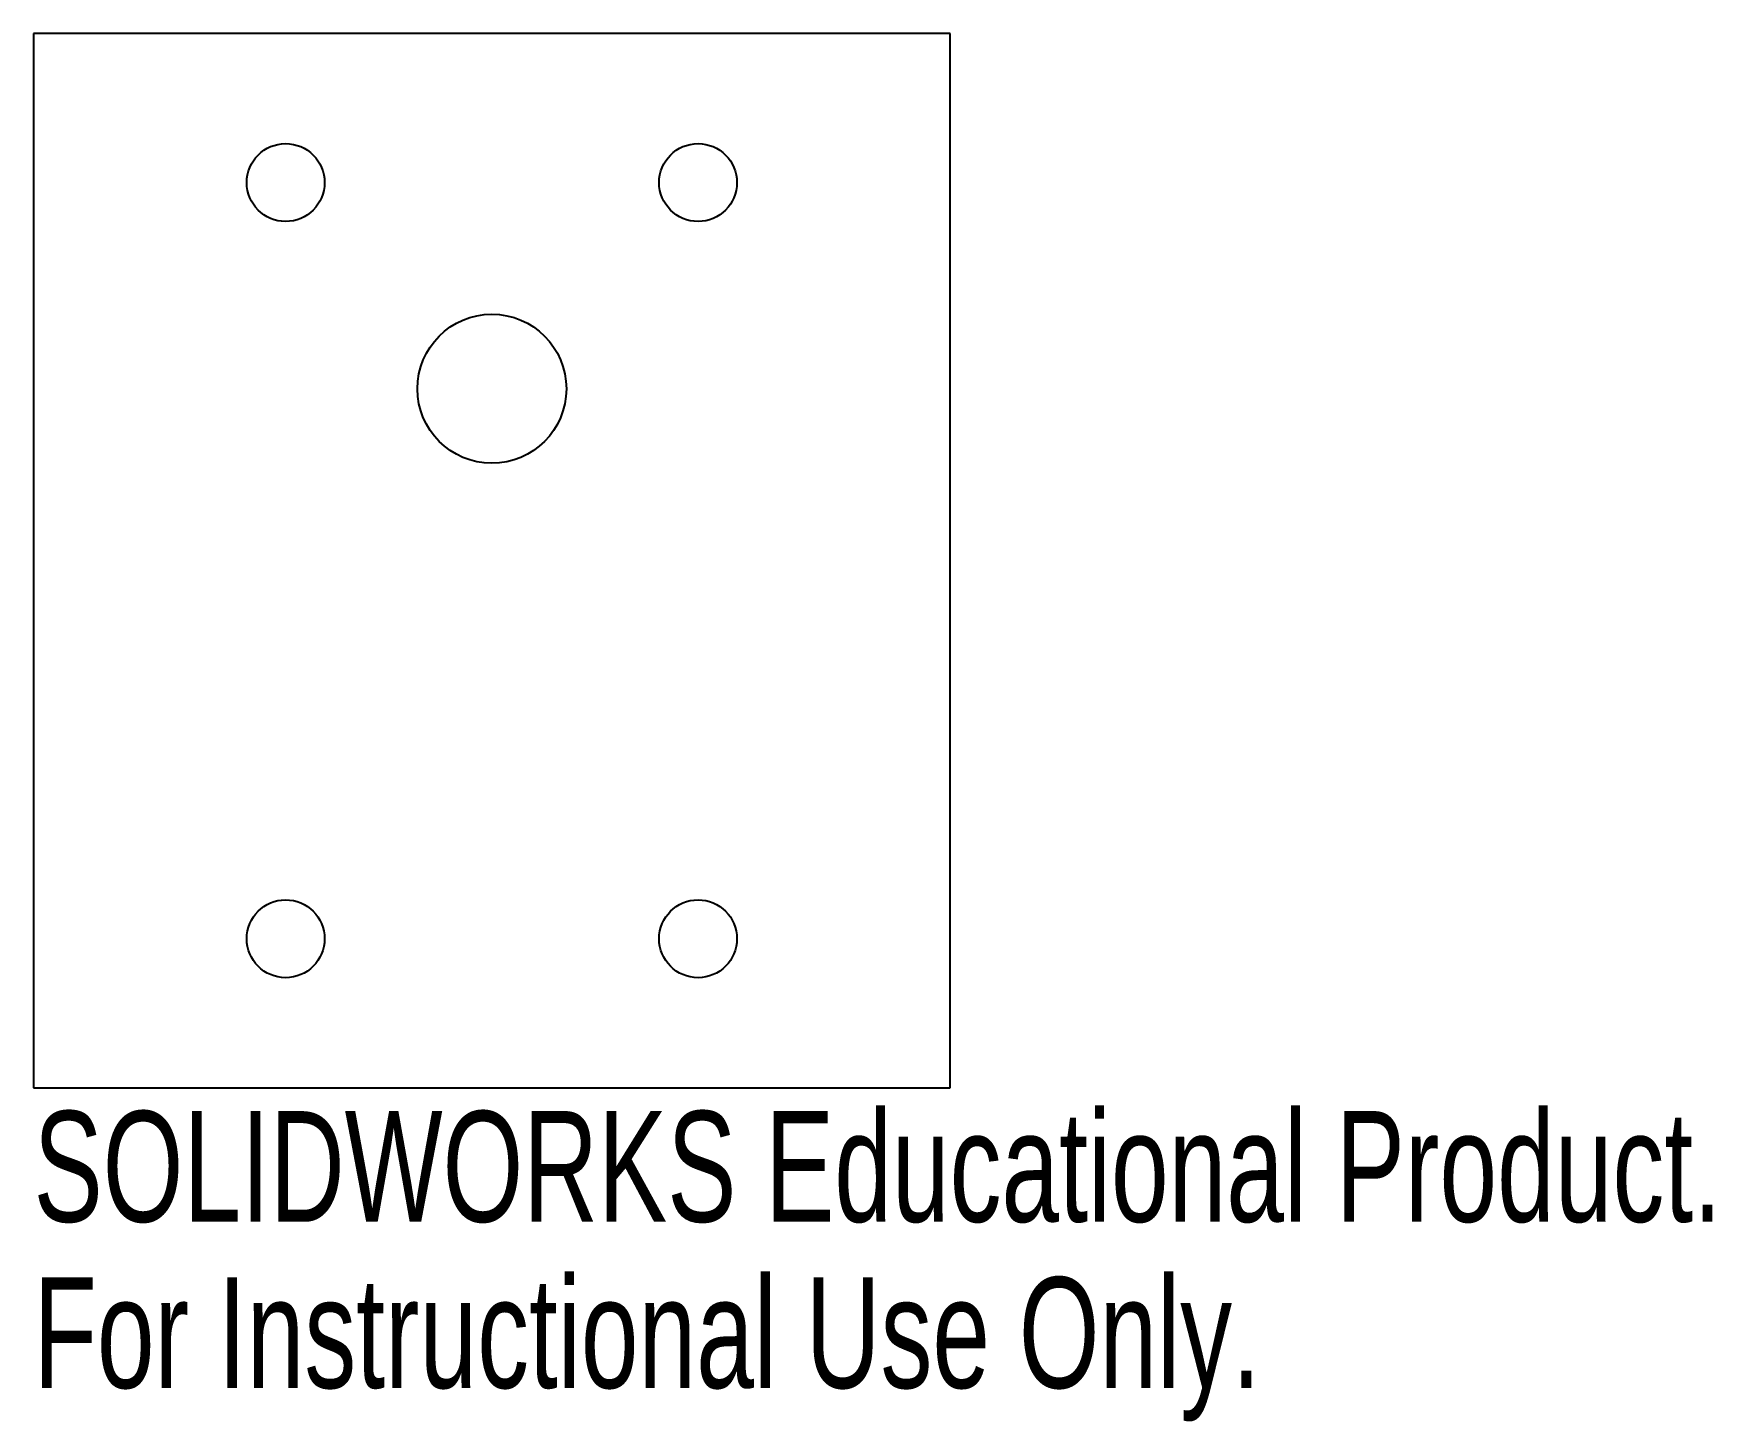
# Model space of a CAD drawing. Header units: inches. Extents: x 0 to 2.88, y -0.57 to 1.81.
import ezdxf

# ---------------------------------------------------------------- set-up
doc = ezdxf.new("R2010")
doc.units = ezdxf.units.IN
doc.header["$MEASUREMENT"] = 0
doc.styles.add('SLDTEXTSTYLE0', font='TXT', dxfattribs={"width": 0.7})

msp = doc.modelspace()

# ---------------------------------------------------------------- linework, layer by layer
at = {"color": 7, "linetype": 'Continuous', "lineweight": 25}
for p, q in [((0, 1.811), (0, 0)), ((1.5748, 1.811), (0, 1.811)), ((1.5748, 0), (1.5748, 1.811)), ((0, 0), (1.5748, 0))]:
    msp.add_line(p, q, dxfattribs=at)
for centre, radius in [((0.4331, 1.5551), 0.0669), ((1.1417, 1.5551), 0.0669), ((0.7874, 1.2008), 0.128), ((0.4331, 0.2559), 0.0669), ((1.1417, 0.2559), 0.0669)]:
    msp.add_circle(centre, radius, dxfattribs=at)

# ---------------------------------------------------------------- texts
at = {"color": 7, "linetype": 'Continuous', "char_height": 0.1903, "attachment_point": 1, "style": 'SLDTEXTSTYLE0'}
for s, insert in [('SOLIDWORKS Educational Product.', (0, -0.0401)), ('For Instructional Use Only.', (0, -0.3256))]:
    msp.add_mtext(s, dxfattribs=dict(at, insert=insert))

doc.saveas('drawing.dxf')
